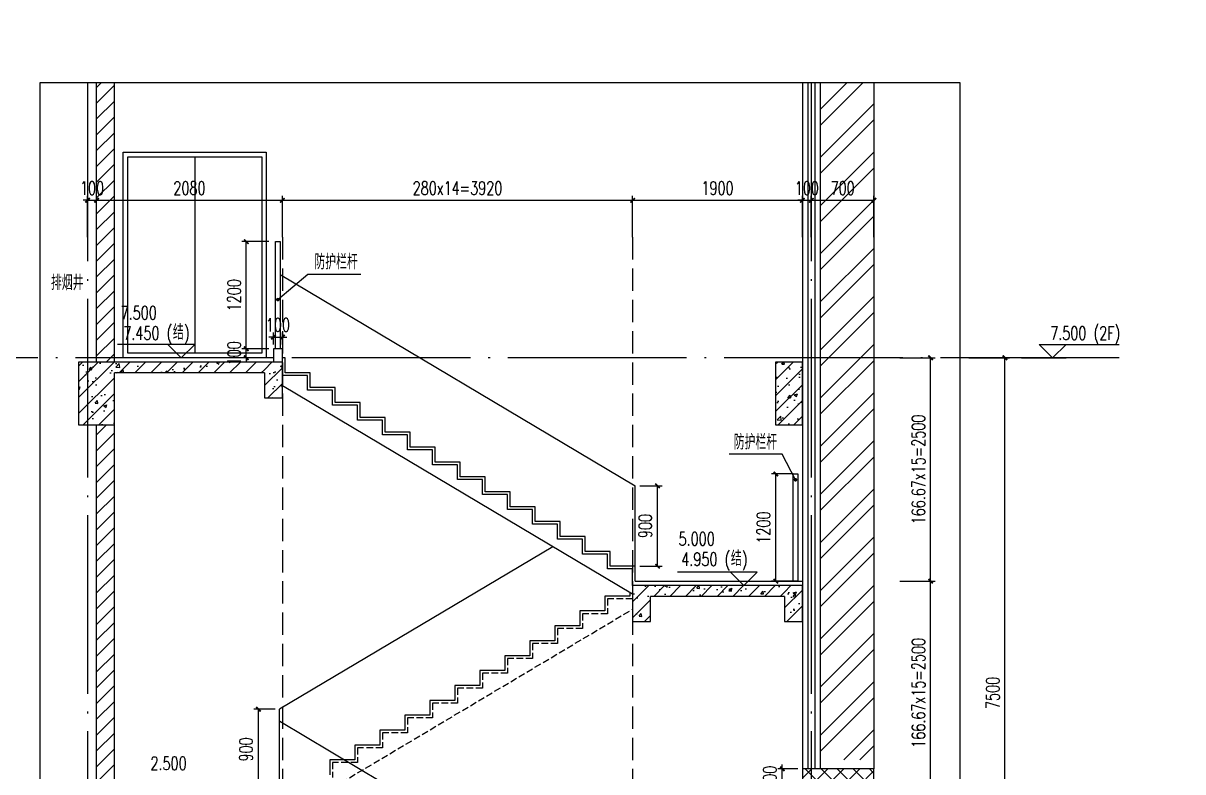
# Model space of a CAD drawing. Extents: x -222544 to -13848, y -31368 to 85559.
# Drawn here: x -48571 to -35592, y 34837 to 43214 of the extents above; entities that cross this region are included whole.
import ezdxf
from ezdxf.xclip import XClip

# ---------------------------------------------------------------- set-up
doc = ezdxf.new("R2010")
doc.units = 0
doc.header["$LTSCALE"] = 1000
doc.header["$MEASUREMENT"] = 0
doc.header["$XCLIPFRAME"] = 0
for name, pattern in [('10平面$0$DOTE', [2.42, 2, -0.2, 0.02, -0.2]), ('DASH', [0.35, 0.25, -0.1]), ('DOTE', [2.42, 2, -0.2, 0.02, -0.2])]:
    doc.linetypes.add(name, pattern=pattern)
doc.layers.get('Defpoints').update_dxf_attribs({"color": 210})
for name, color, linetype in [('10平面$0$A-AXIS-DOTE', 14, '10平面$0$DOTE'), ('10平面$0$A-AXIS-DP', 126, 'Continuous'), ('10平面$0$A-WINDOW', 140, 'Continuous'), ('10平面$0$A-云线（根据审图意见修改）', 4, 'Continuous'), ('10平面$0$AS-WALL', 40, 'Continuous'), ('10平面$0$AS-结构边线层', 200, 'Continuous'), ('A-AXIS-D', 1, 'Continuous'), ('A-AXIS-DOTE', 14, 'DOTE'), ('A-AXIS-DP', 126, 'Continuous'), ('A-COLS', 6, 'Continuous'), ('A-HATCH-2', 251, 'Continuous'), ('A-HRAIL', 173, 'Continuous'), ('A-LIN-V', 9, 'Continuous'), ('A-SFCE', 30, 'Continuous'), ('A-WINDOW', 140, 'Continuous'), ('AS-COLN', 6, 'Continuous'), ('AS-WALL', 40, 'Continuous'), ('DIM_ELEV', 3, 'Continuous'), ('DIM_SYMB', 3, 'Continuous'), ('PUB_HATCH', 8, 'Continuous'), ('PUB_TEXT', 7, 'Continuous'), ('S_STAIR', 9, 'Continuous'), ('建-墙-填充', 8, 'Continuous'), ('建-文字', 7, 'Continuous')]:
    doc.layers.add(name, color=color, linetype=linetype)
doc.styles.add('_TCH_DIM', font='SIMPLEX', dxfattribs={"bigfont": 'GBCBIG'})
doc.styles.add('_TCH_DIM_T3', font='SIMPLEX', dxfattribs={"width": 0.705882, "bigfont": 'GBCBIG'})
doc.styles.add('A-STANDARD', font='SIMPLEX', dxfattribs={"bigfont": 'GBCBIG'})
doc.dimstyles.new('_TCH_ARCH&&50', dxfattribs={"dimtxt": 148.75, "dimasz": 50, "dimexe": 50, "dimexo": 50, "dimgap": 63.125, "dimtad": 1, "dimdec": 0, "dimzin": 0, "dimdsep": 46, "dimtxsty": '_TCH_DIM_T3', "dimblk": 'ARCHTICK', "dimcen": 0.09, "dimclrt": 7, "dimazin": 2, "dimtfac": 1, "dimtdec": 0, "dimtix": 1, "dimtmove": 2, "dimatfit": 3, "dimfxl": 0, "dimtolj": 1, "dimtzin": 0, "dimarcsym": 0})
pattern_1 = [(45, (0, 0), (-88.38835, 88.38835), []), (50, (0, 0), (358.6301, -31.376), [37.5, -412.5]), (355, (0, 0), (-69.3757, 376.096), [30, -330]), (100.4514, (29.9, -2.6), (289.2547, 344.7198), [31.87, -350.571]), (46.1842, (0, 100), (533.6205, -82.7595), [56.25, -618.75]), (96.6356, (44.47, 93.1), (467.3314, 487.059), [47.805, -525.8565]), (351.1842, (0, 100), (467.331, 487.0593), [45, -495]), (21, (50, 75), (298.4535, -201.3094), [37.5, -412.5]), (326, (50, 75), (121.6577, 362.575), [30, -330]), (71.4514, (74.87, 58.22), (420.1113, 161.2652), [31.87, -350.571]), (37.5, (0, 0), (6.07993, 166.44693), [0, -326, 0, -335, 0, -331.25]), (7.5, (0, 0), (131.53477, 197.20586), [0, -191, 0, -318.5, 0, -126.25]), (327.5, (-111.5, 0), (266.91122, -11.27744), [0, -125, 0, -390, 0, -517.5]), (317.5, (-161.5, 0), (291.5931, 50.0525), [0, -162.5, 0, -259, 0, -367.5])]
pattern_2 = [(45, (0, 89.76), (-88.38838, 88.38838), [])]

# ---------------------------------------------------------------- blocks, each defined once
blk = doc.blocks.new('10平面$0$dote')
at = {"layer": '10平面$0$A-AXIS-DOTE'}
for p, q in [((76882.2, 10800), (46882.2, 40800)), ((91882.2, -264080), (91882.2, 36662.3)), ((76282.2, 27000), (-41310, 27000))]:
    blk.add_line(p, q, dxfattribs=at)
at = {"layer": '10平面$0$A-AXIS-DOTE', "ltscale": 2}
for p, q in [((82882.2, -169748.9), (82882.2, -75950)), ((82882.2, -264080), (82882.2, -167560.7))]:
    blk.add_line(p, q, dxfattribs=at)
blk = doc.blocks.new('10平面$0$43243')
at = {"layer": '10平面$0$AS-结构边线层'}
for points in [[(-144054, 741420), (-144054, 832220), (-156104, 832220), (-156104, 831970), (-158204, 831970), (-158204, 832220), (-163704, 832220), (-163704, 831970), (-165804, 831970), (-165804, 832220), (-166544, 832220), (-166544, 832390), (-179464, 832390), (-179464, 832220), (-180204, 832220), (-180204, 831970), (-182304, 831970), (-182304, 832220), (-189244, 832220), (-189244, 832390), (-195964, 832390)], [(-128054, 565490), (-128054, 594490), (-131055, 594490), (-131055, 601390), (-128054, 601390), (-128054, 621120), (-128354, 621120), (-144354, 621120), (-144354, 620570), (-146454, 620570), (-146454, 621120), (-155994, 621120), (-155994, 621290), (-169514, 621290), (-169514, 621120), (-171354, 621120), (-171354, 620570), (-173454, 620570), (-173454, 621120), (-175294, 621120), (-175294, 621290), (-196514, 621290)]]:
    blk.add_lwpolyline(points, dxfattribs=at)
blk = doc.blocks.new('10平面$0$2343243')
at = {"layer": '10平面$0$A-云线（根据审图意见修改）', "color": 1, "ltscale": 500}
blk.add_lwpolyline([(-265623, 705107), (-178051, 972846), (-230714, 804820)], dxfattribs=at)
blk = doc.blocks.new('10平面')
at = {"layer": '10平面$0$A-AXIS-DOTE'}
for p, q in [((-226854.2, 832220), (-242565.8, 838750)), ((-128354.2, 643120), (-136440, 655370.2))]:
    blk.add_line(p, q, dxfattribs=at)
at = {"layer": '10平面$0$A-AXIS-DP'}
blk.add_blockref('10平面$0$2343243', (0, 0), dxfattribs=at)
at = {"layer": '10平面$0$A-WINDOW'}
blk.add_blockref('10平面$0$43243', (0, 0), dxfattribs=at)
at = {"layer": '10平面$0$AS-WALL'}
blk.add_blockref('10平面$0$dote', (-220736.4, 804820), dxfattribs=at)
blk = doc.blocks.new('543543')
at = {"layer": 'A-HATCH-2'}
blk.add_line((39285, 39051), (39285, 36851), dxfattribs=at)
for points in [[(38485, 39101), (40085, 39101), (40085, 36801), (38485, 36801)], [(38535, 39051), (40035, 39051), (40035, 36851), (38535, 36851)]]:
    blk.add_lwpolyline(points, close=True, dxfattribs=at)
blk = doc.blocks.new('_ArchTick')
at = {"color": 0, "linetype": 'ByBlock', "const_width": 0.4}
blk.add_lwpolyline([(-0.5, -0.5), (0.5, 0.5)], dxfattribs=at)
blk = doc.blocks.new('*D302')
at = {"layer": 'A-AXIS-DP', "color": 0, "lineweight": -2, "transparency": 16777216}
for p, q in [((-40075, 34870), (-40075, 34920)), ((-39900, 34870), (-40125, 34870)), ((-40075, 34670), (-40075, 34870)), ((-39900, 34670), (-40125, 34670)), ((-40075, 34670), (-40075, 34620))]:
    blk.add_line(p, q, dxfattribs=at)
at = {"layer": 'Defpoints', "color": 0, "transparency": 16777216}
for p in [(-40075, 34870), (-39850, 34870), (-39850, 34670)]:
    blk.add_point(p, dxfattribs=at)
at = {"layer": 'A-AXIS-DP', "color": 0, "lineweight": -2, "transparency": 16777216, "xscale": 50, "yscale": 50, "zscale": 50}
for p, rotation in [((-40075, 34870), 270), ((-40075, 34670), 90)]:
    blk.add_blockref('_ArchTick', p, dxfattribs=dict(at, rotation=rotation))
at = {"layer": 'A-AXIS-DP', "color": 7, "transparency": 16777216, "insert": (-40213, 34770), "char_height": 148.8, "attachment_point": 5, "rotation": 90, "style": '_TCH_DIM_T3'}
blk.add_mtext('\\A1;200', dxfattribs=at)
blk = doc.blocks.new('*D304')
at = {"layer": 'A-AXIS-DP', "color": 0, "lineweight": -2, "transparency": 16777216}
for p, q in [((-39952, 38170), (-40197, 38170)), ((-40147, 36970), (-40147, 38170)), ((-39952, 36970), (-40197, 36970))]:
    blk.add_line(p, q, dxfattribs=at)
at = {"layer": 'Defpoints', "color": 0, "transparency": 16777216}
for p in [(-40147, 38170), (-39902, 38170), (-39902, 36970)]:
    blk.add_point(p, dxfattribs=at)
at = {"layer": 'A-AXIS-DP', "color": 0, "lineweight": -2, "transparency": 16777216, "xscale": 50, "yscale": 50, "zscale": 50}
for p, rotation in [((-40147, 38170), 90), ((-40147, 36970), 270)]:
    blk.add_blockref('_ArchTick', p, dxfattribs=dict(at, rotation=rotation))
at = {"layer": 'A-AXIS-DP', "color": 7, "transparency": 16777216, "insert": (-40284, 37570), "char_height": 148.8, "attachment_point": 5, "rotation": 90, "style": '_TCH_DIM_T3'}
blk.add_mtext('\\A1;1200', dxfattribs=at)
blk = doc.blocks.new('*D555')
at = {"layer": 'A-AXIS-D', "color": 0, "lineweight": -2, "transparency": 16777216}
for p, q in [((-37989, 39470), (-37533, 39470)), ((-37583, 31970), (-37583, 39470)), ((-37989, 31970), (-37533, 31970))]:
    blk.add_line(p, q, dxfattribs=at)
at = {"layer": 'Defpoints', "color": 0, "transparency": 16777216}
for p in [(-38039, 39470), (-37583, 39470), (-38039, 31970)]:
    blk.add_point(p, dxfattribs=at)
at = {"layer": 'A-AXIS-D', "color": 0, "lineweight": -2, "transparency": 16777216, "xscale": 50, "yscale": 50, "zscale": 50}
for p, rotation in [((-37583, 39470), 90), ((-37583, 31970), 270)]:
    blk.add_blockref('_ArchTick', p, dxfattribs=dict(at, rotation=rotation))
at = {"layer": 'A-AXIS-D', "color": 7, "transparency": 16777216, "insert": (-37720, 35720), "char_height": 148.8, "attachment_point": 5, "rotation": 90, "style": '_TCH_DIM_T3'}
blk.add_mtext('\\A1;7500', dxfattribs=at)
blk = doc.blocks.new('*D557')
at = {"layer": 'A-AXIS-DP', "color": 0, "lineweight": -2, "transparency": 16777216}
for p, q in [((-38759, 36970), (-38365, 36970)), ((-38415, 34470), (-38415, 36970)), ((-38759, 34470), (-38365, 34470))]:
    blk.add_line(p, q, dxfattribs=at)
at = {"layer": 'Defpoints', "color": 0, "transparency": 16777216}
for p in [(-38809, 36970), (-38415, 36970), (-38809, 34470)]:
    blk.add_point(p, dxfattribs=at)
at = {"layer": 'A-AXIS-DP', "color": 0, "lineweight": -2, "transparency": 16777216, "xscale": 50, "yscale": 50, "zscale": 50}
for p, rotation in [((-38415, 36970), 90), ((-38415, 34470), 270)]:
    blk.add_blockref('_ArchTick', p, dxfattribs=dict(at, rotation=rotation))
at = {"layer": 'A-AXIS-DP', "color": 7, "transparency": 16777216, "insert": (-38552, 35720), "char_height": 148.75, "attachment_point": 5, "rotation": 90, "style": '_TCH_DIM_T3'}
blk.add_mtext('\\A1;166.67x15=2500', dxfattribs=at)
blk = doc.blocks.new('*D558')
at = {"layer": 'A-AXIS-DP', "color": 0, "lineweight": -2, "transparency": 16777216}
for p, q in [((-38759, 39470), (-38365, 39470)), ((-38415, 36970), (-38415, 39470)), ((-38759, 36970), (-38365, 36970))]:
    blk.add_line(p, q, dxfattribs=at)
at = {"layer": 'Defpoints', "color": 0, "transparency": 16777216}
for p in [(-38809, 39470), (-38415, 39470), (-38809, 36970)]:
    blk.add_point(p, dxfattribs=at)
at = {"layer": 'A-AXIS-DP', "color": 0, "lineweight": -2, "transparency": 16777216, "xscale": 50, "yscale": 50, "zscale": 50}
for p, rotation in [((-38415, 39470), 90), ((-38415, 36970), 270)]:
    blk.add_blockref('_ArchTick', p, dxfattribs=dict(at, rotation=rotation))
at = {"layer": 'A-AXIS-DP', "color": 7, "transparency": 16777216, "insert": (-38552, 38220), "char_height": 148.75, "attachment_point": 5, "rotation": 90, "style": '_TCH_DIM_T3'}
blk.add_mtext('\\A1;166.67x15=2500', dxfattribs=at)
blk = doc.blocks.new('*D559')
at = {"layer": 'A-AXIS-DP', "color": 0, "lineweight": -2, "transparency": 16777216}
for p, q in [((-45750, 35537), (-45989, 35537)), ((-45939, 34637), (-45939, 35537)), ((-45750, 34637), (-45989, 34637))]:
    blk.add_line(p, q, dxfattribs=at)
at = {"layer": 'Defpoints', "color": 0, "transparency": 16777216}
for p in [(-45939, 35537), (-45700, 35537), (-45700, 34637)]:
    blk.add_point(p, dxfattribs=at)
at = {"layer": 'A-AXIS-DP', "color": 0, "lineweight": -2, "transparency": 16777216, "xscale": 50, "yscale": 50, "zscale": 50}
for p, rotation in [((-45939, 35537), 90), ((-45939, 34637), 270)]:
    blk.add_blockref('_ArchTick', p, dxfattribs=dict(at, rotation=rotation))
at = {"layer": 'A-AXIS-DP', "color": 7, "transparency": 16777216, "insert": (-46077, 35087), "char_height": 148.8, "attachment_point": 5, "rotation": 90, "style": '_TCH_DIM_T3'}
blk.add_mtext('\\A1;900', dxfattribs=at)
blk = doc.blocks.new('*D561')
at = {"layer": 'A-AXIS-DP', "color": 0, "lineweight": -2, "transparency": 16777216}
for p, q in [((-41670, 38037), (-41421, 38037)), ((-41471, 37137), (-41471, 38037)), ((-41670, 37137), (-41421, 37137))]:
    blk.add_line(p, q, dxfattribs=at)
at = {"layer": 'Defpoints', "color": 0, "transparency": 16777216}
for p in [(-41720, 38037), (-41471, 38037), (-41720, 37137)]:
    blk.add_point(p, dxfattribs=at)
at = {"layer": 'A-AXIS-DP', "color": 0, "lineweight": -2, "transparency": 16777216, "xscale": 50, "yscale": 50, "zscale": 50}
for p, rotation in [((-41471, 38037), 90), ((-41471, 37137), 270)]:
    blk.add_blockref('_ArchTick', p, dxfattribs=dict(at, rotation=rotation))
at = {"layer": 'A-AXIS-DP', "color": 7, "transparency": 16777216, "insert": (-41608, 37587), "char_height": 148.8, "attachment_point": 5, "rotation": 90, "style": '_TCH_DIM_T3'}
blk.add_mtext('\\A1;900', dxfattribs=at)
blk = doc.blocks.new('*D562')
at = {"layer": 'A-AXIS-DP', "color": 0, "lineweight": -2, "transparency": 16777216}
for p, q in [((-45770, 39620), (-45770, 39751)), ((-45670, 39620), (-45670, 39751)), ((-45770, 39701), (-45820, 39701)), ((-45770, 39701), (-45670, 39701)), ((-45670, 39701), (-45620, 39701))]:
    blk.add_line(p, q, dxfattribs=at)
at = {"layer": 'Defpoints', "color": 0, "transparency": 16777216}
for p in [(-45670, 39701), (-45770, 39570), (-45670, 39570)]:
    blk.add_point(p, dxfattribs=at)
at = {"layer": 'A-AXIS-DP', "color": 0, "lineweight": -2, "transparency": 16777216, "xscale": 50, "yscale": 50, "zscale": 50}
blk.add_blockref('_ArchTick', (-45770, 39701), dxfattribs=at)
at = {"layer": 'A-AXIS-DP', "color": 0, "lineweight": -2, "transparency": 16777216, "xscale": 50, "yscale": 50, "zscale": 50, "rotation": 180}
blk.add_blockref('_ArchTick', (-45670, 39701), dxfattribs=at)
at = {"layer": 'A-AXIS-DP', "color": 7, "transparency": 16777216, "insert": (-45720, 39839), "char_height": 148.8, "attachment_point": 5, "style": '_TCH_DIM_T3'}
blk.add_mtext('\\A1;100', dxfattribs=at)
blk = doc.blocks.new('*D563')
at = {"layer": 'A-AXIS-DP', "color": 0, "lineweight": -2, "transparency": 16777216}
for p, q in [((-46074, 39570), (-46074, 39620)), ((-45820, 39570), (-46124, 39570)), ((-45820, 39470), (-46124, 39470)), ((-46074, 39470), (-46074, 39570)), ((-46074, 39470), (-46074, 39420))]:
    blk.add_line(p, q, dxfattribs=at)
at = {"layer": 'Defpoints', "color": 0, "transparency": 16777216}
for p in [(-46074, 39570), (-45770, 39570), (-45770, 39470)]:
    blk.add_point(p, dxfattribs=at)
at = {"layer": 'A-AXIS-DP', "color": 0, "lineweight": -2, "transparency": 16777216, "xscale": 50, "yscale": 50, "zscale": 50}
for p, rotation in [((-46074, 39570), 270), ((-46074, 39470), 90)]:
    blk.add_blockref('_ArchTick', p, dxfattribs=dict(at, rotation=rotation))
at = {"layer": 'A-AXIS-DP', "color": 7, "transparency": 16777216, "insert": (-46211, 39520), "char_height": 148.8, "attachment_point": 5, "rotation": 90, "style": '_TCH_DIM_T3'}
blk.add_mtext('\\A1;100', dxfattribs=at)
blk = doc.blocks.new('*D564')
at = {"layer": 'A-AXIS-DP', "color": 0, "lineweight": -2, "transparency": 16777216}
for p, q in [((-45820, 40770), (-46124, 40770)), ((-46074, 39570), (-46074, 40770)), ((-45820, 39570), (-46124, 39570))]:
    blk.add_line(p, q, dxfattribs=at)
at = {"layer": 'Defpoints', "color": 0, "transparency": 16777216}
for p in [(-46074, 40770), (-45770, 40770), (-45770, 39570)]:
    blk.add_point(p, dxfattribs=at)
at = {"layer": 'A-AXIS-DP', "color": 0, "lineweight": -2, "transparency": 16777216, "xscale": 50, "yscale": 50, "zscale": 50}
for p, rotation in [((-46074, 40770), 90), ((-46074, 39570), 270)]:
    blk.add_blockref('_ArchTick', p, dxfattribs=dict(at, rotation=rotation))
at = {"layer": 'A-AXIS-DP', "color": 7, "transparency": 16777216, "insert": (-46211, 40170), "char_height": 148.8, "attachment_point": 5, "rotation": 90, "style": '_TCH_DIM_T3'}
blk.add_mtext('\\A1;1200', dxfattribs=at)
blk = doc.blocks.new('*D565')
at = {"layer": 'A-AXIS-DP', "color": 0, "lineweight": -2, "transparency": 16777216}
for p, q in [((-39750, 40819), (-39750, 41282)), ((-39050, 40819), (-39050, 41282)), ((-39750, 41232), (-39050, 41232))]:
    blk.add_line(p, q, dxfattribs=at)
at = {"layer": 'Defpoints', "color": 0, "transparency": 16777216}
for p in [(-39050, 41232), (-39750, 40769), (-39050, 40769)]:
    blk.add_point(p, dxfattribs=at)
at = {"layer": 'A-AXIS-DP', "color": 0, "lineweight": -2, "transparency": 16777216, "xscale": 50, "yscale": 50, "zscale": 50, "rotation": 180}
blk.add_blockref('_ArchTick', (-39750, 41232), dxfattribs=at)
at = {"layer": 'A-AXIS-DP', "color": 0, "lineweight": -2, "transparency": 16777216, "xscale": 50, "yscale": 50, "zscale": 50}
blk.add_blockref('_ArchTick', (-39050, 41232), dxfattribs=at)
at = {"layer": 'A-AXIS-DP', "color": 7, "transparency": 16777216, "insert": (-39400, 41369), "char_height": 148.8, "attachment_point": 5, "style": '_TCH_DIM_T3'}
blk.add_mtext('\\A1;700', dxfattribs=at)
blk = doc.blocks.new('*D566')
at = {"layer": 'A-AXIS-DP', "color": 0, "lineweight": -2, "transparency": 16777216}
for p, q in [((-39850, 40819), (-39850, 41282)), ((-39750, 40819), (-39750, 41282)), ((-39850, 41232), (-39900, 41232)), ((-39850, 41232), (-39750, 41232)), ((-39750, 41232), (-39700, 41232))]:
    blk.add_line(p, q, dxfattribs=at)
at = {"layer": 'Defpoints', "color": 0, "transparency": 16777216}
for p in [(-39750, 41232), (-39850, 40769), (-39750, 40769)]:
    blk.add_point(p, dxfattribs=at)
at = {"layer": 'A-AXIS-DP', "color": 0, "lineweight": -2, "transparency": 16777216, "xscale": 50, "yscale": 50, "zscale": 50}
blk.add_blockref('_ArchTick', (-39850, 41232), dxfattribs=at)
at = {"layer": 'A-AXIS-DP', "color": 0, "lineweight": -2, "transparency": 16777216, "xscale": 50, "yscale": 50, "zscale": 50, "rotation": 180}
blk.add_blockref('_ArchTick', (-39750, 41232), dxfattribs=at)
at = {"layer": 'A-AXIS-DP', "color": 7, "transparency": 16777216, "insert": (-39800, 41369), "char_height": 148.8, "attachment_point": 5, "style": '_TCH_DIM_T3'}
blk.add_mtext('\\A1;100', dxfattribs=at)
blk = doc.blocks.new('*D567')
at = {"layer": 'A-AXIS-DP', "color": 0, "lineweight": -2, "transparency": 16777216}
for p, q in [((-41750, 40819), (-41750, 41282)), ((-39850, 40819), (-39850, 41282)), ((-41750, 41232), (-39850, 41232))]:
    blk.add_line(p, q, dxfattribs=at)
at = {"layer": 'Defpoints', "color": 0, "transparency": 16777216}
for p in [(-39850, 41232), (-41750, 40769), (-39850, 40769)]:
    blk.add_point(p, dxfattribs=at)
at = {"layer": 'A-AXIS-DP', "color": 0, "lineweight": -2, "transparency": 16777216, "xscale": 50, "yscale": 50, "zscale": 50, "rotation": 180}
blk.add_blockref('_ArchTick', (-41750, 41232), dxfattribs=at)
at = {"layer": 'A-AXIS-DP', "color": 0, "lineweight": -2, "transparency": 16777216, "xscale": 50, "yscale": 50, "zscale": 50}
blk.add_blockref('_ArchTick', (-39850, 41232), dxfattribs=at)
at = {"layer": 'A-AXIS-DP', "color": 7, "transparency": 16777216, "insert": (-40800, 41369), "char_height": 148.8, "attachment_point": 5, "style": '_TCH_DIM_T3'}
blk.add_mtext('\\A1;1900', dxfattribs=at)
blk = doc.blocks.new('*D568')
at = {"layer": 'A-AXIS-DP', "color": 0, "lineweight": -2, "transparency": 16777216}
for p, q in [((-45670, 40819), (-45670, 41282)), ((-41750, 40819), (-41750, 41282)), ((-45670, 41232), (-41750, 41232))]:
    blk.add_line(p, q, dxfattribs=at)
at = {"layer": 'Defpoints', "color": 0, "transparency": 16777216}
for p in [(-41750, 41232), (-45670, 40769), (-41750, 40769)]:
    blk.add_point(p, dxfattribs=at)
at = {"layer": 'A-AXIS-DP', "color": 0, "lineweight": -2, "transparency": 16777216, "xscale": 50, "yscale": 50, "zscale": 50, "rotation": 180}
blk.add_blockref('_ArchTick', (-45670, 41232), dxfattribs=at)
at = {"layer": 'A-AXIS-DP', "color": 0, "lineweight": -2, "transparency": 16777216, "xscale": 50, "yscale": 50, "zscale": 50}
blk.add_blockref('_ArchTick', (-41750, 41232), dxfattribs=at)
at = {"layer": 'A-AXIS-DP', "color": 7, "transparency": 16777216, "insert": (-43710, 41369), "char_height": 148.75, "attachment_point": 5, "style": '_TCH_DIM_T3'}
blk.add_mtext('\\A1;280x14=3920', dxfattribs=at)
blk = doc.blocks.new('*D569')
at = {"layer": 'A-AXIS-DP', "color": 0, "lineweight": -2, "transparency": 16777216}
for p, q in [((-47750, 40819), (-47750, 41282)), ((-45670, 40819), (-45670, 41282)), ((-47750, 41232), (-45670, 41232))]:
    blk.add_line(p, q, dxfattribs=at)
at = {"layer": 'Defpoints', "color": 0, "transparency": 16777216}
for p in [(-45670, 41232), (-47750, 40769), (-45670, 40769)]:
    blk.add_point(p, dxfattribs=at)
at = {"layer": 'A-AXIS-DP', "color": 0, "lineweight": -2, "transparency": 16777216, "xscale": 50, "yscale": 50, "zscale": 50, "rotation": 180}
blk.add_blockref('_ArchTick', (-47750, 41232), dxfattribs=at)
at = {"layer": 'A-AXIS-DP', "color": 0, "lineweight": -2, "transparency": 16777216, "xscale": 50, "yscale": 50, "zscale": 50}
blk.add_blockref('_ArchTick', (-45670, 41232), dxfattribs=at)
at = {"layer": 'A-AXIS-DP', "color": 7, "transparency": 16777216, "insert": (-46710, 41369), "char_height": 148.8, "attachment_point": 5, "style": '_TCH_DIM_T3'}
blk.add_mtext('\\A1;2080', dxfattribs=at)
blk = doc.blocks.new('*D570')
at = {"layer": 'A-AXIS-DP', "color": 0, "lineweight": -2, "transparency": 16777216}
for p, q in [((-47850, 40819), (-47850, 41282)), ((-47750, 40819), (-47750, 41282)), ((-47850, 41232), (-47900, 41232)), ((-47850, 41232), (-47750, 41232)), ((-47750, 41232), (-47700, 41232))]:
    blk.add_line(p, q, dxfattribs=at)
at = {"layer": 'Defpoints', "color": 0, "transparency": 16777216}
for p in [(-47750, 41232), (-47850, 40769), (-47750, 40769)]:
    blk.add_point(p, dxfattribs=at)
at = {"layer": 'A-AXIS-DP', "color": 0, "lineweight": -2, "transparency": 16777216, "xscale": 50, "yscale": 50, "zscale": 50}
blk.add_blockref('_ArchTick', (-47850, 41232), dxfattribs=at)
at = {"layer": 'A-AXIS-DP', "color": 0, "lineweight": -2, "transparency": 16777216, "xscale": 50, "yscale": 50, "zscale": 50, "rotation": 180}
blk.add_blockref('_ArchTick', (-47750, 41232), dxfattribs=at)
at = {"layer": 'A-AXIS-DP', "color": 7, "transparency": 16777216, "insert": (-47800, 41369), "char_height": 148.8, "attachment_point": 5, "style": '_TCH_DIM_T3'}
blk.add_mtext('\\A1;100', dxfattribs=at)

msp = doc.modelspace()

# ---------------------------------------------------------------- hatches: boundary and pattern name
at = {"layer": 'A-HATCH-2'}
h = msp.add_hatch(dxfattribs=at)
h.set_pattern_fill('ANSI32', color=256, scale=80)
h.set_pattern_definition([(45, (0, 0), (-269.4077, 269.4077), []), (45, (179.6, 0), (-269.4077, 269.4077), [])])
h.paths.add_polyline_path([(-39650.3, 34970), (-39050.3, 34970), (-39050.3, 42550), (-39650.3, 42550)])
h = msp.add_hatch(dxfattribs=at)
h.set_pattern_fill('ANSI37', color=256, scale=80)
h.set_pattern_definition([(45, (0, -100), (-89.80256, 89.80256), []), (135, (0, -100), (-89.80256, -89.80256), [])])
h.paths.add_polyline_path([(-39050.3, 34870), (-39850.3, 34870), (-39850.3, 34670), (-39050.3, 34670)])
at = {"layer": 'PUB_HATCH'}
h = msp.add_hatch(dxfattribs=at)
h.set_pattern_fill('钢筋混凝土', color=256, scale=50, style=0)
h.set_pattern_definition(pattern_1)
h.paths.add_polyline_path([(-47550.3, 38720), (-47550.3, 39420), (-47950.3, 39420), (-47950.3, 38720)])
h = msp.add_hatch(dxfattribs=at)
h.set_pattern_fill('钢筋混凝土', color=256, scale=50, style=0)
h.set_pattern_definition(pattern_1)
h.paths.add_polyline_path([(-47550.3, 39420), (-47550.3, 39300), (-45870.3, 39300), (-45870.3, 39420)])
h = msp.add_hatch(dxfattribs=at)
h.set_pattern_fill('钢筋混凝土', color=256, scale=50, style=0)
h.set_pattern_definition(pattern_1)
h.paths.add_polyline_path([(-45670.3, 39020), (-45670.3, 39420), (-45870.3, 39420), (-45870.3, 39020)])
h = msp.add_hatch(dxfattribs=at)
h.set_pattern_fill('钢筋混凝土', color=256, scale=50, style=0)
h.set_pattern_definition(pattern_1)
h.paths.add_polyline_path([(-39850.3, 38720), (-39850.3, 39420), (-40150.3, 39420), (-40150.3, 38720)])
h = msp.add_hatch(dxfattribs=at)
h.set_pattern_fill('钢筋混凝土', color=256, scale=50, style=0)
h.set_pattern_definition(pattern_1)
h.paths.add_polyline_path([(-41550.3, 36520), (-41550.3, 36920), (-41750.3, 36920), (-41750.3, 36520)])
h = msp.add_hatch(dxfattribs=at)
h.set_pattern_fill('钢筋混凝土', color=256, scale=50, style=0)
h.set_pattern_definition(pattern_1)
h.paths.add_polyline_path([(-40050.3, 36800), (-40050.3, 36920), (-41550.3, 36920), (-41550.3, 36800)])
h = msp.add_hatch(dxfattribs=at)
h.set_pattern_fill('钢筋混凝土', color=256, scale=50, style=0)
h.set_pattern_definition(pattern_1)
h.paths.add_polyline_path([(-39850.3, 36520), (-39850.3, 36920), (-40050.3, 36920), (-40050.3, 36520)])
at = {"layer": '建-墙-填充'}
h = msp.add_hatch(dxfattribs=at)
h.set_pattern_fill('普通砖', color=256, scale=50, style=0)
h.set_pattern_definition(pattern_2)
h.paths.add_polyline_path([(-47750.3, 39420), (-47550.3, 39420), (-47550.3, 42550), (-47750.3, 42550)])
h = msp.add_hatch(dxfattribs=at)
h.set_pattern_fill('普通砖', color=256, scale=50, style=0)
h.set_pattern_definition(pattern_2)
h.paths.add_polyline_path([(-47550.3, 38720), (-47750.3, 38720), (-47750.3, 34420), (-47550.3, 34420)])

# ---------------------------------------------------------------- linework, layer by layer
at = {"layer": 'A-AXIS-DOTE'}
for p, q in [((-47850.3, 42550), (-47850.3, 29680.1)), ((-39750.3, 42550), (-39750.3, 29680.1)), ((-36305.2, 39470), (-50425.4, 39470))]:
    msp.add_line(p, q, dxfattribs=at)
at = {"layer": 'A-AXIS-DP', "linetype": 'DASH'}
for p, q in [((-45670.3, 40818.6), (-45670.3, 33290.6)), ((-41750.3, 40818.6), (-41750.3, 32114.3))]:
    msp.add_line(p, q, dxfattribs=at)
at = {"layer": 'A-COLS'}
for p, q in [((-45670.3, 39420), (-45870.3, 39420)), ((-45670.3, 39020), (-45670.3, 39420)), ((-45870.3, 39300), (-45870.3, 39020)), ((-45870.3, 39020), (-45670.3, 39020)), ((-41550.3, 36920), (-41750.3, 36920)), ((-41750.3, 36920), (-41750.3, 36520)), ((-39850.3, 36920), (-40050.3, 36920)), ((-39850.3, 36520), (-39850.3, 36920)), ((-41550.3, 36520), (-41550.3, 36800)), ((-40050.3, 36800), (-40050.3, 36520)), ((-41750.3, 36520), (-41550.3, 36520)), ((-40050.3, 36520), (-39850.3, 36520))]:
    msp.add_line(p, q, dxfattribs=at)
msp.add_lwpolyline([(-45670.3, 39420), (-45670.3, 39470), (-45670.3, 39570), (-45770.3, 39570), (-45770.3, 39420)], dxfattribs=at)
at = {"layer": 'A-HRAIL'}
for p, q in [((-45696.1, 40403.2), (-41720.3, 38036.6)), ((-42644.2, 37355.7), (-45700.3, 35536.6)), ((-45698.4, 35403.2), (-41722.6, 33036.6))]:
    msp.add_line(p, q, dxfattribs=at)
for points in [[(-45746.1, 40770), (-45696.1, 40770), (-45696.1, 39570), (-45746.1, 39570)], [(-39952.4, 38170), (-39902.4, 38170), (-39902.4, 36970), (-39952.4, 36970)]]:
    msp.add_lwpolyline(points, close=True, dxfattribs=at)
for points in [[(-41720.3, 37136.6), (-41720.3, 38036.6)], [(-45700.3, 34636.6), (-45700.3, 35536.6)]]:
    msp.add_lwpolyline(points, dxfattribs=at)
at = {"layer": 'A-LIN-V'}
msp.add_line((-39050.3, 42550), (-39050.3, 34870), dxfattribs=at)
at = {"layer": 'A-SFCE'}
msp.add_line((-41720.3, 36970), (-39850.3, 36970), dxfattribs=at)
for points in [[(-45770.3, 39470), (-47550.3, 39470)], [(-41720.3, 36970), (-41720.3, 37136.6), (-42000.3, 37136.6), (-42000.3, 37303.3), (-42280.3, 37303.3), (-42280.3, 37470), (-42560.3, 37470), (-42560.3, 37636.6), (-42840.3, 37636.6), (-42840.3, 37803.3), (-43120.3, 37803.3), (-43120.3, 37970), (-43400.3, 37970), (-43400.3, 38136.6), (-43680.3, 38136.6), (-43680.3, 38303.3), (-43960.3, 38303.3), (-43960.3, 38470), (-44240.3, 38470), (-44240.3, 38636.6), (-44520.3, 38636.6), (-44520.3, 38803.3), (-44800.3, 38803.3), (-44800.3, 38970), (-45080.3, 38970), (-45080.3, 39136.6), (-45360.3, 39136.6), (-45360.3, 39303.3), (-45640.3, 39303.3), (-45640.3, 39470), (-45670.3, 39470)], [(-41780.3, 36841.5), (-41780.3, 36803.3), (-42060.3, 36803.3), (-42060.3, 36636.6), (-42340.3, 36636.6), (-42340.3, 36470), (-42620.3, 36470), (-42620.3, 36303.3), (-42900.3, 36303.3), (-42900.3, 36136.6), (-43180.3, 36136.6), (-43180.3, 35970), (-43460.3, 35970), (-43460.3, 35803.3), (-43740.3, 35803.3), (-43740.3, 35636.6), (-44020.3, 35636.6), (-44020.3, 35470), (-44300.3, 35470), (-44300.3, 35303.3), (-44580.3, 35303.3), (-44580.3, 35136.6), (-44860.3, 35136.6), (-44860.3, 34970), (-45140.3, 34970), (-45140.3, 34803.3)]]:
    msp.add_lwpolyline(points, dxfattribs=at)
at = {"layer": 'A-WINDOW'}
for p, q in [((-39850.3, 42550), (-39850.3, 34870)), ((-39790.3, 42550), (-39790.3, 34870)), ((-39710.3, 42550), (-39710.3, 34870)), ((-39650.3, 42550), (-39650.3, 34870)), ((-39850.3, 38720), (-39850.3, 36022.9))]:
    msp.add_line(p, q, dxfattribs=at)
msp.add_lwpolyline([(-39050.3, 34870), (-39850.3, 34870), (-39850.3, 34670), (-39050.3, 34670), (-39050.3, 34870)], dxfattribs=at)
at = {"layer": 'AS-COLN'}
for p, q in [((-47550.3, 39420), (-47950.3, 39420)), ((-47950.3, 39420), (-47950.3, 38720)), ((-45870.3, 39420), (-47550.3, 39420)), ((-39850.3, 39420), (-40150.3, 39420)), ((-40150.3, 39420), (-40150.3, 38720)), ((-39850.3, 38720), (-39850.3, 39420)), ((-47550.3, 38720), (-47550.3, 39300)), ((-45870.3, 39300), (-47550.3, 39300)), ((-41750.3, 36823.6), (-45670.3, 39156.9)), ((-47950.3, 38720), (-47550.3, 38720)), ((-40150.3, 38720), (-39850.3, 38720)), ((-40050.3, 36920), (-41550.3, 36920)), ((-40050.3, 36800), (-41550.3, 36800))]:
    msp.add_line(p, q, dxfattribs=at)
msp.add_lwpolyline([(-41750.3, 36920), (-41750.3, 37106.6), (-42030.3, 37106.6), (-42030.3, 37273.3), (-42310.3, 37273.3), (-42310.3, 37440), (-42590.3, 37440), (-42590.3, 37606.6), (-42870.3, 37606.6), (-42870.3, 37773.3), (-43150.3, 37773.3), (-43150.3, 37940), (-43430.3, 37940), (-43430.3, 38106.6), (-43710.3, 38106.6), (-43710.3, 38273.3), (-43990.3, 38273.3), (-43990.3, 38440), (-44270.3, 38440), (-44270.3, 38606.6), (-44550.3, 38606.6), (-44550.3, 38773.3), (-44830.3, 38773.3), (-44830.3, 38940), (-45110.3, 38940), (-45110.3, 39106.6), (-45390.3, 39106.6), (-45390.3, 39273.3), (-45670.3, 39273.3)], dxfattribs=at)
at = {"layer": 'AS-WALL'}
for p, q in [((-47750.3, 39420), (-47750.3, 42550)), ((-47750.3, 42550), (-47550.3, 42550)), ((-47550.3, 39420), (-47550.3, 42550)), ((-47750.3, 34420), (-47750.3, 38720)), ((-47550.3, 34420), (-47550.3, 38720))]:
    msp.add_line(p, q, dxfattribs=at)
at = {"layer": 'DIM_ELEV'}
for p, q in [((-45721.1, 40120.8), (-45386.1, 40406.9)), ((-45386.1, 40406.9), (-44791.8, 40406.9)), ((-46651.2, 39620), (-47515.2, 39620)), ((-46801.2, 39470), (-46951.2, 39620)), ((-46801.2, 39470), (-46651.2, 39620)), ((-37049.2, 39470), (-37199.2, 39620)), ((-37199.2, 39620), (-36305.2, 39620)), ((-37049.2, 39470), (-36899.2, 39620)), ((-37399.2, 39470), (-36899.2, 39470)), ((-40076.6, 38390.8), (-40670.9, 38390.8)), ((-39927.4, 38104.7), (-40076.6, 38390.8)), ((-40354.8, 37070), (-41248.8, 37070)), ((-40504.8, 36920), (-40654.8, 37070)), ((-40504.8, 36920), (-40354.8, 37070))]:
    msp.add_line(p, q, dxfattribs=at)
at = {"layer": 'DIM_ELEV', "const_width": 20}
for points in [[(-45728.7, 40114.3, 1), (-45713.5, 40127.3, 1)], [(-39922.7, 38095.8, 1), (-39932, 38113.6, 1)]]:
    msp.add_lwpolyline(points, format="xyb", close=True, dxfattribs=at)
at = {"layer": 'DIM_SYMB'}
msp.add_lwpolyline([(-38089.2, 30688.8), (-48380, 30688.8), (-48380, 42550), (-38089.2, 42550)], close=True, dxfattribs=at)
at = {"layer": 'S_STAIR', "linetype": 'DASH', "ltscale": 0.3}
msp.add_line((-45640.3, 34341.5), (-41750.3, 36656.9), dxfattribs=at)
msp.add_lwpolyline([(-41750.3, 36773.3), (-42030.3, 36773.3), (-42030.3, 36606.6), (-42310.3, 36606.6), (-42310.3, 36440), (-42590.3, 36440), (-42590.3, 36273.3), (-42870.3, 36273.3), (-42870.3, 36106.6), (-43150.3, 36106.6), (-43150.3, 35940), (-43430.3, 35940), (-43430.3, 35773.3), (-43710.3, 35773.3), (-43710.3, 35606.6), (-43990.3, 35606.6), (-43990.3, 35440), (-44270.3, 35440), (-44270.3, 35273.3), (-44550.3, 35273.3), (-44550.3, 35106.6), (-44830.3, 35106.6), (-44830.3, 34940), (-45110.3, 34940), (-45110.3, 34773.3)], dxfattribs=at)

# ---------------------------------------------------------------- block references
at = {"layer": 'A-AXIS-DP'}
ref = msp.add_blockref('10平面', (219215.3, -697248.6), dxfattribs=at)
XClip(ref).set_block_clipping_path([(-267853.3911283911, 713226.9498461919), (-262996.9796748553, 723713.1898612839)])
at = {"layer": 'A-WINDOW'}
msp.add_blockref('543543', (-85935.1, 2669.3), dxfattribs=at)
ref = msp.add_blockref('10平面', (123458.1, -791602.5), dxfattribs=at)
XClip(ref).set_block_clipping_path([(-149069.4947712686, 822142.4845585017), (-143135.4832539898, 832892.364749553)])
ref = msp.add_blockref('10平面', (96415.9, -617629.4), dxfattribs=at)
XClip(ref).set_block_clipping_path([(-138597.9348454606, 638955.4337286151), (-127699.4397844896, 643918.9745761734)])
ref = msp.add_blockref('10平面', (89760.1, -572410.9), dxfattribs=at)
XClip(ref).set_block_clipping_path([(-138649.4371028924, 547908.4159631686), (-127397.9057266749, 552712.4060170917)])
at = {"layer": 'DIM_SYMB'}
ref = msp.add_blockref('10平面', (199076.5, -794617.3), dxfattribs=at)
XClip(ref).set_block_clipping_path([(-232392.0561316109, 827085.1265105864), (-225852.3232791438, 833011.0461944257)])

# ---------------------------------------------------------------- texts
at = {"layer": 'PUB_TEXT', "style": '_TCH_DIM'}
for s, height, p in [('防护栏杆', 168.79, (-45311.6, 40459.4)), ('结', 168.8, (-46895.3, 39672.5)), ('防护栏杆', 168.79, (-40618.4, 38443.3)), ('结', 168.8, (-40650.5, 37140.5))]:
    msp.add_text(s, height=height, dxfattribs=at).set_placement(p)
at = {"layer": 'PUB_TEXT', "style": '_TCH_DIM', "width": 0.705882}
for s, height, p in [('7.500', 148.75, (-47480.3, 39900)), ('(', 148.8, (-46965.3, 39672.5)), (')', 148.8, (-46772.4, 39672.5)), ('(2F)', 148.75, (-36591.3, 39672.5)), ('7.450', 148.75, (-47450.3, 39672.5)), ('7.500', 148.75, (-37076.3, 39672.5)), ('5.000', 148.75, (-41235.5, 37368)), ('4.950', 148.75, (-41205.5, 37140.5)), ('(', 148.8, (-40720.5, 37140.5)), (')', 148.8, (-40527.7, 37140.5)), ('2.500', 148.75, (-47146.5, 34857.6))]:
    msp.add_text(s, height=height, dxfattribs=at).set_placement(p)
at = {"layer": '建-文字', "style": 'A-STANDARD'}
msp.add_text('排烟井', height=168.79, dxfattribs=at).set_placement((-48260.4, 40226.6))

# ---------------------------------------------------------------- dimensions: what is measured, and where the dimension line sits
at = {"layer": 'A-AXIS-D'}
dim = msp.add_aligned_dim(p1=(-38038.8, 31970), p2=(-38038.8, 39470), distance=-456.3, dimstyle='_TCH_ARCH&&50', dxfattribs=at)
dim.commit()
dim.dimension.update_dxf_attribs({"geometry": '*D555', "text_midpoint": (-37720.1, 35720)})
at = {"layer": 'A-AXIS-DP'}
for p1, p2, distance, picture, middle in [((-47850.3, 40768.6), (-47750.3, 40768.6), 463.1, '*D570', (-47800.3, 41369.2)), ((-47750.3, 40768.6), (-45670.3, 40768.6), 463.1, '*D569', (-46710.3, 41369.2)), ((-41750.3, 40768.6), (-39850.3, 40768.6), 463.1, '*D567', (-40800.3, 41369.2)), ((-39850.3, 40768.6), (-39750.3, 40768.6), 463.1, '*D566', (-39800.3, 41369.2)), ((-39750.3, 40768.6), (-39050.3, 40768.6), 463.1, '*D565', (-39400.3, 41369.2)), ((-45770.3, 39570), (-45770.3, 40770), 303.6, '*D564', (-46211.4, 40170)), ((-45770.3, 39570), (-45670.3, 39570), 131.3, '*D562', (-45720.3, 39838.7)), ((-45770.3, 39470), (-45770.3, 39570), 303.6, '*D563', (-46211.4, 39520)), ((-39902.4, 36970), (-39902.4, 38170), 244.4, '*D304', (-40284.3, 37570)), ((-41720.3, 37136.6), (-41720.3, 38036.6), -249.6, '*D561', (-41608.1, 37586.6)), ((-45700.3, 34636.6), (-45700.3, 35536.6), 238.7, '*D559', (-46076.5, 35086.6)), ((-39850.3, 34670), (-39850.3, 34870), 224.8, '*D302', (-40212.6, 34770))]:
    dim = msp.add_aligned_dim(p1=p1, p2=p2, distance=distance, dimstyle='_TCH_ARCH&&50', dxfattribs=at)
    dim.commit()
    dim.dimension.update_dxf_attribs({"geometry": picture, "text_midpoint": middle})
for p1, p2, distance, text, picture, middle in [((-45670.3, 40768.6), (-41750.3, 40768.6), 463.1, '280x14=3920', '*D568', (-43710.3, 41369.2)), ((-38809.2, 36970), (-38809.2, 39470), -394.3, '166.67x15=2500', '*D558', (-38552.4, 38220)), ((-38809.2, 34470), (-38809.2, 36970), -394.3, '166.67x15=2500', '*D557', (-38552.4, 35720))]:
    dim = msp.add_aligned_dim(p1=p1, p2=p2, distance=distance, text=text, dimstyle='_TCH_ARCH&&50', dxfattribs=at)
    dim.commit()
    dim.dimension.update_dxf_attribs({"geometry": picture, "text_midpoint": middle})

doc.saveas('drawing.dxf')
